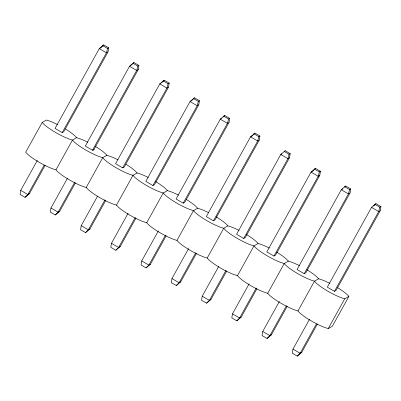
<?xml version="1.0" encoding="UTF-8"?>
<svg xmlns="http://www.w3.org/2000/svg" width="401" height="401" viewBox="0 0 401 401"><rect width="100%" height="100%" fill="white"/><g stroke="black" fill="none" stroke-linecap="round" stroke-linejoin="round"><path stroke-width="0.6" d="M37.338 160.395L20.722 190.37L20.05 194.43L25.052 197.347L29.453 193.613L45.168 165.272M67.589 178.029L50.972 208.009L50.3 212.069L55.303 214.986L59.709 211.252L75.418 182.911M108.019 51.879L108.691 47.819L103.689 44.907L99.283 48.636L55.052 128.435L62.195 132.606L63.784 131.678L108.019 51.879L106.43 52.807L62.195 132.606M97.538 196.214L81.223 225.648L80.551 229.708L85.553 232.625L89.959 228.891L105.669 200.55M93.438 150.4L138.27 69.518L138.941 65.458L133.939 62.546L129.533 66.275L85.303 146.074L92.446 150.24L94.034 149.317M128.089 213.307L111.473 243.287L110.801 247.347L115.804 250.264L120.21 246.53L135.919 218.189M168.52 87.157L169.192 83.097L164.189 80.185L159.788 83.914L115.553 163.713L122.701 167.879L124.29 166.956L168.52 87.157L166.931 88.08L122.701 167.879M158.34 230.946L141.723 260.926L141.057 264.986L146.059 267.903L150.46 264.169L166.169 235.828M198.771 104.796L199.442 100.736L194.44 97.819L190.039 101.553L145.804 181.352L152.951 185.518L154.54 184.595L198.771 104.796L197.182 105.719L152.951 185.518M188.595 248.585L171.974 278.565L171.307 282.625L176.31 285.542L180.711 281.808L196.42 253.467M229.026 122.435L229.693 118.375L224.69 115.458L220.289 119.192L176.054 198.991L183.202 203.157L184.791 202.234L229.026 122.435L227.432 123.358L183.202 203.157M218.846 266.224L202.229 296.204L201.558 300.264L206.56 303.181L210.961 299.447L226.675 271.101M259.277 140.074L259.943 136.014L254.941 133.097L250.54 136.831L206.304 216.63L213.452 220.796L215.041 219.873L259.277 140.074L257.688 140.997L213.452 220.796M249.096 283.863L232.48 313.843L231.808 317.903L236.811 320.815L241.212 317.086L256.926 288.74M289.527 157.713L290.199 153.653L285.196 150.736L280.79 154.47L236.56 234.269L243.703 238.435L245.292 237.512L289.527 157.713L287.938 158.636L243.703 238.435M279.347 301.502L262.73 331.482L262.059 335.542L267.061 338.454L271.467 334.725L287.176 306.379M319.777 175.352L320.449 171.292L315.447 168.375L311.041 172.109L266.81 251.908L273.953 256.074L275.542 255.151L319.777 175.352L318.188 176.275L273.953 256.074M309.597 319.141L292.981 349.121L292.309 353.181L297.311 356.093L301.717 352.364L317.427 324.018M350.028 192.991L350.7 188.931L345.697 186.014L341.291 189.748L297.061 269.547L304.209 273.713L305.798 272.79L350.028 192.991L348.439 193.914L304.209 273.713M380.278 210.63L380.95 206.57L375.948 203.653L371.547 207.387L327.311 287.186L334.459 291.352L336.048 290.429L380.278 210.63L378.689 211.553L334.459 291.352M108.691 47.819L107.578 48.466L106.43 52.807L99.283 48.636L100.872 47.714L103.689 44.907M138.941 65.458L137.829 66.105L136.681 70.446L92.446 150.24M169.192 83.097L168.079 83.744L166.931 88.08L159.788 83.914L160.846 83.298M199.442 100.736L198.33 101.383L197.182 105.719L190.039 101.553L191.628 100.631L194.44 97.819M229.693 118.375L228.58 119.022L227.432 123.358L220.289 119.192L221.347 118.576M259.943 136.014L258.83 136.661L257.688 140.997L250.54 136.831L252.129 135.909L254.941 133.097M290.199 153.653L289.086 154.3L287.938 158.636L280.79 154.47L281.853 153.854M320.449 171.292L319.336 171.939L318.188 176.275L311.041 172.109L312.63 171.187L315.447 168.375M350.7 188.931L349.587 189.578L348.439 193.914L341.291 189.748L342.88 188.826M380.95 206.57L379.837 207.217L378.689 211.553L371.547 207.387M57.574 124.596A20.807 3.97 29 0 0 49.594 121.062L46.381 120.024L42.205 122.45L25.699 152.225L27.474 154.099A20.807 3.97 29 0 0 52.737 168.831L55.955 169.864L57.724 171.738A20.807 3.97 29 0 0 82.987 186.47L86.205 187.503L87.974 189.377A20.807 3.97 29 0 0 113.237 204.109L116.455 205.142L118.225 207.016A20.807 3.97 29 0 0 143.488 221.748L146.706 222.781L148.475 224.655A20.807 3.97 29 0 0 173.743 239.387L176.956 240.42L178.726 242.294A20.807 3.97 29 0 0 203.994 257.026L207.207 258.059L208.981 259.933A20.807 3.97 29 0 0 234.244 274.665L237.457 275.698L239.232 277.572A20.807 3.97 29 0 0 264.495 292.304L267.713 293.337L269.482 295.211A20.807 3.97 29 0 0 294.745 309.943L297.963 310.975L299.732 312.85A20.807 3.97 29 0 0 324.995 327.582L328.213 328.614L332.384 326.188L348.89 296.414L347.121 294.54A20.807 3.97 29 0 0 337.697 287.723M44.18 165.107L27.864 194.535L25.052 197.347M55.955 169.864L72.456 140.089L76.631 137.663L79.844 138.701A20.807 3.97 29 0 1 87.824 142.23M74.736 182.199L58.12 212.174L55.303 214.986M86.205 187.503L102.706 157.728L106.882 155.302L110.1 156.34A20.807 3.97 29 0 1 118.079 159.869M104.987 199.838L88.37 229.813L85.553 232.625M116.455 205.142L132.962 175.367L137.132 172.941L140.35 173.979A20.807 3.97 29 0 1 148.33 177.508M135.237 217.477L118.621 247.452L115.804 250.264M146.706 222.781L163.212 193.006L167.382 190.58L170.6 191.618A20.807 3.97 29 0 1 178.58 195.147M165.488 235.116L148.871 265.091L146.059 267.903M176.956 240.42L193.462 210.645L197.633 208.219L200.851 209.252A20.807 3.97 29 0 1 208.831 212.786M195.738 252.755L179.122 282.73L176.31 285.542M207.207 258.059L223.713 228.284L227.888 225.858L231.101 226.891A20.807 3.97 29 0 1 239.081 230.425M225.989 270.389L209.372 300.369L206.56 303.181M237.457 275.698L253.963 245.923L258.139 243.497L261.352 244.53A20.807 3.97 29 0 1 269.332 248.064M256.244 288.028L239.623 318.008L236.811 320.815M267.713 293.337L284.214 263.562L288.389 261.136L291.602 262.169A20.807 3.97 29 0 1 299.587 265.703M286.494 305.667L269.878 335.647L267.061 338.454M297.963 310.975L314.464 281.201L318.64 278.775L321.858 279.808A20.807 3.97 29 0 1 329.838 283.342M316.444 323.853L300.128 353.286L297.311 356.093M328.213 328.614L344.72 298.84L348.89 296.414M132.33 64.15L129.533 66.275L136.681 70.446L138.27 69.518M133.132 63.348L133.939 62.546M161.778 82.591L164.189 80.185M223.081 117.067L224.69 115.458M284.389 151.538L285.196 150.736M344.895 186.816L345.697 186.014M373.537 206.064L375.948 203.653M29.453 193.613L27.864 194.535L20.722 190.37M59.709 211.252L58.12 212.174L50.972 208.009M89.959 228.891L88.37 229.813L81.223 225.648M120.21 246.53L118.621 247.452L111.473 243.287M150.46 264.169L148.871 265.091L141.723 260.926M180.711 281.808L179.122 282.73L171.974 278.565M210.961 299.447L209.372 300.369L202.229 296.204M241.212 317.086L239.623 318.008L232.48 313.843M271.467 334.725L269.878 335.647L262.73 331.482M301.717 352.364L300.128 353.286L292.981 349.121M344.72 298.84L341.502 297.803A20.807 3.97 29 0 1 316.239 283.076L314.464 281.201L311.251 280.164A20.807 3.97 29 0 1 285.988 265.437L284.214 263.562L281.001 262.53A20.807 3.97 29 0 1 255.733 247.798L253.963 245.923L250.75 244.891A20.807 3.97 29 0 1 225.482 230.159L223.713 228.284L220.495 227.252A20.807 3.97 29 0 1 195.232 212.52L193.462 210.645L190.244 209.613A20.807 3.97 29 0 1 164.981 194.881L163.212 193.006L159.994 191.974A20.807 3.97 29 0 1 134.731 177.242L132.962 175.367L129.744 174.335A20.807 3.97 29 0 1 104.481 159.603L102.706 157.728L99.493 156.696A20.807 3.97 29 0 1 74.23 141.964L72.456 140.089L69.243 139.057A20.807 3.97 29 0 1 43.975 124.325L42.205 122.45M102.576 45.554L107.578 48.466M132.826 63.193L137.829 66.105M163.077 80.827L168.079 83.744M193.327 98.466L198.33 101.383M223.578 116.105L228.58 119.022M253.833 133.744L258.83 136.661M284.083 151.383L289.086 154.3M314.334 169.021L319.336 171.939M344.584 186.66L349.587 189.578M374.835 204.299L379.837 207.217M318.64 278.775L316.87 276.901A20.807 3.97 29 0 0 306.94 269.773M288.389 261.136L286.62 259.262A20.807 3.97 29 0 0 276.685 252.134M258.139 243.497L256.369 241.623A20.807 3.97 29 0 0 246.435 234.495M227.888 225.858L226.114 223.984A20.807 3.97 29 0 0 216.184 216.856M197.633 208.219L195.863 206.345A20.807 3.97 29 0 0 186.44 199.528M167.382 190.58L165.613 188.706A20.807 3.97 29 0 0 155.683 181.583M137.132 172.941L135.363 171.072A20.807 3.97 29 0 0 125.939 164.25M106.882 155.302L105.112 153.433A20.807 3.97 29 0 0 95.182 146.305M76.631 137.663L74.862 135.794A20.807 3.97 29 0 0 65.438 128.972"/></g></svg>
